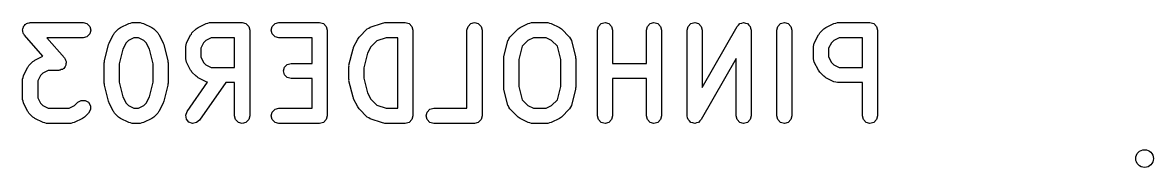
# Model space of a CAD drawing. Extents: x -0.15 to 1.61, y -0.81 to 0.11.
# Drawn here: x 0.723 to 1.607, y -0.007 to 0.106 of the extents above; entities that cross this region are included whole.
import ezdxf

# ---------------------------------------------------------------- set-up
doc = ezdxf.new("R2010")
doc.units = 0
doc.header["$MEASUREMENT"] = 0
doc.layers.add('BLACK', color=7, linetype='CONTINUOUS')

msp = doc.modelspace()

# ---------------------------------------------------------------- linework, layer by layer
at = {"layer": 'BLACK', "linetype": 'CONTINUOUS'}
for p, q in [((0.72678, 0.10571), (0.72765, 0.10613)), ((0.72765, 0.10613), (0.72823, 0.10609)), ((0.72823, 0.10609), (0.72879, 0.10625)), ((0.72879, 0.10625), (0.77023, 0.10625)), ((0.77023, 0.10625), (0.77318, 0.10545)), ((0.80716, 0.1059), (0.80847, 0.10625)), ((0.80847, 0.10625), (0.81485, 0.10625)), ((0.81485, 0.10625), (0.81616, 0.1059)), ((0.86772, 0.1059), (0.86903, 0.10625)), ((0.86903, 0.10625), (0.89453, 0.10625)), ((0.89453, 0.10625), (0.89748, 0.10545)), ((0.92026, 0.10545), (0.92321, 0.10625)), ((0.92321, 0.10625), (0.95508, 0.10625)), ((0.95508, 0.10625), (0.95803, 0.10545)), ((1.00515, 0.106), (1.00607, 0.10625)), ((1.00607, 0.10625), (1.02201, 0.10625)), ((1.02201, 0.10625), (1.02496, 0.10545)), ((1.07324, 0.10545), (1.07619, 0.10625)), ((1.07619, 0.10625), (1.07914, 0.10545)), ((1.1195, 0.1059), (1.12081, 0.10625)), ((1.12081, 0.10625), (1.13356, 0.10625)), ((1.13356, 0.10625), (1.13487, 0.1059)), ((1.17522, 0.10545), (1.17818, 0.10625)), ((1.17818, 0.10625), (1.18113, 0.10545)), ((1.21347, 0.10545), (1.21642, 0.10625)), ((1.21642, 0.10625), (1.21937, 0.10545)), ((1.24534, 0.10545), (1.24829, 0.10625)), ((1.24829, 0.10625), (1.25125, 0.10545)), ((1.28505, 0.10585), (1.28651, 0.10625)), ((1.28651, 0.10625), (1.28652, 0.10624)), ((1.28652, 0.10624), (1.28654, 0.10625)), ((1.28654, 0.10625), (1.288, 0.10585)), ((1.31546, 0.10545), (1.31841, 0.10625)), ((1.31841, 0.10625), (1.32136, 0.10545)), ((1.35853, 0.1059), (1.35984, 0.10625)), ((1.35984, 0.10625), (1.38534, 0.10625)), ((1.38534, 0.10625), (1.38829, 0.10545)), ((0.72289, 0.10034), (0.72314, 0.10128)), ((0.72304, 0.09978), (0.72289, 0.10034)), ((0.723, 0.09919), (0.72304, 0.09978)), ((0.72343, 0.09832), (0.723, 0.09919)), ((0.72314, 0.10128), (0.7232, 0.10225)), ((0.7232, 0.10225), (0.72353, 0.10273)), ((0.72368, 0.09739), (0.72343, 0.09832)), ((0.72353, 0.10273), (0.72368, 0.10329)), ((0.72368, 0.10329), (0.72437, 0.10398)), ((0.72409, 0.09698), (0.72368, 0.09739)), ((0.72437, 0.10398), (0.72491, 0.10479)), ((0.72491, 0.10479), (0.72543, 0.10504)), ((0.72543, 0.10504), (0.72584, 0.10545)), ((0.72584, 0.10545), (0.72678, 0.10571)), ((0.77318, 0.10545), (0.77534, 0.10329)), ((0.77534, 0.09739), (0.77318, 0.09523)), ((0.77534, 0.10329), (0.77613, 0.10034)), ((0.77613, 0.10034), (0.77534, 0.09739)), ((0.79363, 0.09661), (0.79426, 0.09732)), ((0.79426, 0.09732), (0.79474, 0.09814)), ((0.79474, 0.09814), (0.79792, 0.10133)), ((0.79792, 0.10133), (0.79875, 0.10181)), ((0.79875, 0.10181), (0.79946, 0.10243)), ((0.79946, 0.10243), (0.80583, 0.10562)), ((0.80583, 0.10562), (0.80716, 0.1059)), ((0.81616, 0.1059), (0.81749, 0.10562)), ((0.81749, 0.10562), (0.82386, 0.10243)), ((0.82386, 0.10243), (0.82457, 0.10181)), ((0.82457, 0.10181), (0.8254, 0.10133)), ((0.8254, 0.10133), (0.82858, 0.09814)), ((0.82858, 0.09814), (0.82906, 0.09732)), ((0.82906, 0.09732), (0.82969, 0.09661)), ((0.85418, 0.09661), (0.85481, 0.09732)), ((0.85481, 0.09732), (0.85529, 0.09814)), ((0.85529, 0.09814), (0.85848, 0.10133)), ((0.85848, 0.10133), (0.8593, 0.10181)), ((0.8593, 0.10181), (0.86001, 0.10243)), ((0.86001, 0.10243), (0.86639, 0.10562)), ((0.86639, 0.10562), (0.86772, 0.1059)), ((0.89748, 0.10545), (0.89964, 0.10329)), ((0.89964, 0.10329), (0.90043, 0.10034)), ((0.90043, 0.10034), (0.90043, 0.03341)), ((0.9173, 0.10034), (0.91809, 0.10329)), ((0.91809, 0.09739), (0.9173, 0.10034)), ((0.91809, 0.10329), (0.92026, 0.10545)), ((0.92026, 0.09523), (0.91809, 0.09739)), ((0.95803, 0.10545), (0.96019, 0.10329)), ((0.96019, 0.10329), (0.96098, 0.10034)), ((0.96098, 0.10034), (0.96098, 0.03341)), ((0.98596, 0.09495), (0.99234, 0.10133)), ((0.99234, 0.10133), (0.99351, 0.10201)), ((0.99351, 0.10201), (0.99464, 0.10276)), ((0.99464, 0.10276), (1.00421, 0.10594)), ((1.00421, 0.10594), (1.00515, 0.106)), ((1.02496, 0.10545), (1.02712, 0.10329)), ((1.02712, 0.10329), (1.02791, 0.10034)), ((1.02791, 0.10034), (1.02791, 0.03341)), ((1.07028, 0.10034), (1.07108, 0.10329)), ((1.07028, 0.03932), (1.07028, 0.10034)), ((1.07108, 0.10329), (1.07324, 0.10545)), ((1.07914, 0.10545), (1.0813, 0.10329)), ((1.0813, 0.10329), (1.08209, 0.10034)), ((1.08209, 0.10034), (1.08209, 0.03341)), ((1.10388, 0.09495), (1.11026, 0.10133)), ((1.11026, 0.10133), (1.11108, 0.10181)), ((1.11108, 0.10181), (1.11179, 0.10243)), ((1.11179, 0.10243), (1.11817, 0.10562)), ((1.11817, 0.10562), (1.1195, 0.1059)), ((1.13487, 0.1059), (1.1362, 0.10562)), ((1.1362, 0.10562), (1.14257, 0.10243)), ((1.14257, 0.10243), (1.14328, 0.10181)), ((1.14328, 0.10181), (1.14411, 0.10133)), ((1.14411, 0.10133), (1.15048, 0.09495)), ((1.17227, 0.10034), (1.17306, 0.10329)), ((1.17227, 0.03341), (1.17227, 0.10034)), ((1.17306, 0.10329), (1.17522, 0.10545)), ((1.18113, 0.10545), (1.18329, 0.10329)), ((1.18329, 0.10329), (1.18408, 0.10034)), ((1.18408, 0.10034), (1.18408, 0.07437)), ((1.21052, 0.10034), (1.21131, 0.10329)), ((1.21052, 0.07437), (1.21052, 0.10034)), ((1.21131, 0.10329), (1.21347, 0.10545)), ((1.21937, 0.10545), (1.22154, 0.10329)), ((1.22154, 0.10329), (1.22233, 0.10034)), ((1.22233, 0.10034), (1.22233, 0.03341)), ((1.24239, 0.10034), (1.24318, 0.10329)), ((1.24239, 0.03341), (1.24239, 0.10034)), ((1.24318, 0.10329), (1.24534, 0.10545)), ((1.25125, 0.10545), (1.25341, 0.10329)), ((1.25341, 0.10329), (1.2542, 0.10034)), ((1.2542, 0.05565), (1.28141, 0.10327)), ((1.2542, 0.10034), (1.2542, 0.05565)), ((1.28141, 0.10327), (1.28142, 0.10328)), ((1.28142, 0.10329), (1.28249, 0.10436)), ((1.28142, 0.10328), (1.28142, 0.10329)), ((1.28249, 0.10436), (1.28356, 0.10544)), ((1.28356, 0.10544), (1.28358, 0.10544)), ((1.28358, 0.10544), (1.28359, 0.10545)), ((1.28359, 0.10545), (1.28505, 0.10585)), ((1.288, 0.10585), (1.28947, 0.10547)), ((1.28947, 0.10547), (1.28948, 0.10546)), ((1.28948, 0.10546), (1.28949, 0.10545)), ((1.28949, 0.10545), (1.29056, 0.10438)), ((1.29056, 0.10438), (1.29164, 0.10332)), ((1.29164, 0.10332), (1.29164, 0.1033)), ((1.29164, 0.1033), (1.29165, 0.10329)), ((1.29165, 0.10329), (1.29204, 0.10183)), ((1.29204, 0.10183), (1.29244, 0.10037)), ((1.29244, 0.10037), (1.29244, 0.10035)), ((1.29244, 0.10035), (1.29244, 0.10034)), ((1.29244, 0.10034), (1.29244, 0.03341)), ((1.3125, 0.10034), (1.31329, 0.10329)), ((1.3125, 0.03341), (1.3125, 0.10034)), ((1.31329, 0.10329), (1.31546, 0.10545)), ((1.32136, 0.10545), (1.32352, 0.10329)), ((1.32352, 0.10329), (1.32431, 0.10034)), ((1.32431, 0.10034), (1.32431, 0.03341)), ((1.345, 0.09661), (1.34563, 0.09732)), ((1.34563, 0.09732), (1.3461, 0.09814)), ((1.3461, 0.09814), (1.34929, 0.10133)), ((1.34929, 0.10133), (1.35011, 0.10181)), ((1.35011, 0.10181), (1.35083, 0.10243)), ((1.35083, 0.10243), (1.3572, 0.10562)), ((1.3572, 0.10562), (1.35853, 0.1059)), ((1.38829, 0.10545), (1.39045, 0.10329)), ((1.39045, 0.10329), (1.39124, 0.10034)), ((1.39124, 0.10034), (1.39124, 0.03341)), ((0.72435, 0.09645), (0.72409, 0.09698)), ((0.73872, 0.08003), (0.72435, 0.09645)), ((0.77023, 0.09443), (0.74181, 0.09443)), ((0.74181, 0.09443), (0.75555, 0.07873)), ((0.77318, 0.09523), (0.77023, 0.09443)), ((0.78681, 0.07628), (0.79, 0.08902)), ((0.79, 0.08902), (0.79031, 0.08959)), ((0.79031, 0.08959), (0.79044, 0.09023)), ((0.79044, 0.09023), (0.79363, 0.09661)), ((0.80376, 0.09047), (0.8013, 0.08553)), ((0.8056, 0.0923), (0.80376, 0.09047)), ((0.80987, 0.09443), (0.8056, 0.0923)), ((0.81345, 0.09443), (0.80987, 0.09443)), ((0.81772, 0.0923), (0.81345, 0.09443)), ((0.81956, 0.09047), (0.81772, 0.0923)), ((0.82202, 0.08553), (0.81956, 0.09047)), ((0.82969, 0.09661), (0.83288, 0.09023)), ((0.83288, 0.09023), (0.83301, 0.08959)), ((0.83301, 0.08959), (0.83332, 0.08902)), ((0.83332, 0.08902), (0.83651, 0.07628)), ((0.85037, 0.08759), (0.85072, 0.0889)), ((0.85072, 0.0889), (0.851, 0.09023)), ((0.851, 0.09023), (0.85418, 0.09661)), ((0.86432, 0.09047), (0.86218, 0.0862)), ((0.86615, 0.0923), (0.86432, 0.09047)), ((0.87042, 0.09443), (0.86615, 0.0923)), ((0.88862, 0.09443), (0.87042, 0.09443)), ((0.88862, 0.07119), (0.88862, 0.09443)), ((0.92321, 0.09443), (0.92026, 0.09523)), ((0.94917, 0.09443), (0.92321, 0.09443)), ((0.94917, 0.07437), (0.94917, 0.09443)), ((0.98167, 0.08705), (0.98486, 0.09342)), ((0.98486, 0.09342), (0.98549, 0.09413)), ((0.98549, 0.09413), (0.98596, 0.09495)), ((0.9997, 0.09199), (0.99499, 0.08728)), ((1.00703, 0.09443), (0.9997, 0.09199)), ((1.0161, 0.09443), (1.00703, 0.09443)), ((1.0161, 0.03932), (1.0161, 0.09443)), ((1.09914, 0.07946), (1.10233, 0.09221)), ((1.10233, 0.09221), (1.10236, 0.09226)), ((1.10236, 0.09231), (1.1031, 0.09359)), ((1.10236, 0.09226), (1.10236, 0.09231)), ((1.1031, 0.09359), (1.10381, 0.09488)), ((1.10381, 0.09488), (1.10386, 0.09491)), ((1.10386, 0.09491), (1.10388, 0.09495)), ((1.11793, 0.0923), (1.11339, 0.08776)), ((1.1222, 0.09443), (1.11793, 0.0923)), ((1.13216, 0.09443), (1.1222, 0.09443)), ((1.13643, 0.0923), (1.13216, 0.09443)), ((1.14097, 0.08776), (1.13643, 0.0923)), ((1.15048, 0.09495), (1.15051, 0.09491)), ((1.15051, 0.09491), (1.15055, 0.09488)), ((1.15055, 0.09488), (1.15127, 0.09359)), ((1.15127, 0.09359), (1.15201, 0.09231)), ((1.15201, 0.09231), (1.15201, 0.09226)), ((1.15201, 0.09226), (1.15203, 0.09221)), ((1.15203, 0.09221), (1.15522, 0.07946)), ((1.34119, 0.08759), (1.34154, 0.0889)), ((1.34154, 0.0889), (1.34181, 0.09023)), ((1.34181, 0.09023), (1.345, 0.09661)), ((1.35513, 0.09047), (1.353, 0.0862)), ((1.35697, 0.0923), (1.35513, 0.09047)), ((1.36124, 0.09443), (1.35697, 0.0923)), ((1.37943, 0.09443), (1.36124, 0.09443)), ((1.37943, 0.07119), (1.37943, 0.09443)), ((0.73253, 0.07694), (0.73872, 0.08003)), ((0.8013, 0.08553), (0.79844, 0.07412)), ((0.82488, 0.07412), (0.82202, 0.08553)), ((0.85037, 0.07803), (0.85037, 0.08759)), ((0.86218, 0.0862), (0.86218, 0.07942)), ((0.97803, 0.07309), (0.98122, 0.08584)), ((0.98122, 0.08584), (0.98154, 0.08641)), ((0.98154, 0.08641), (0.98167, 0.08705)), ((0.99252, 0.08234), (0.98967, 0.07093)), ((0.99499, 0.08728), (0.99252, 0.08234)), ((1.11339, 0.08776), (1.11078, 0.0773)), ((1.14359, 0.0773), (1.14097, 0.08776)), ((1.34119, 0.07803), (1.34119, 0.08759)), ((1.353, 0.0862), (1.353, 0.07942)), ((0.72351, 0.06474), (0.7267, 0.07111)), ((0.7267, 0.07111), (0.72733, 0.07182)), ((0.72733, 0.07182), (0.72781, 0.07265)), ((0.72781, 0.07265), (0.73099, 0.07583)), ((0.73099, 0.07583), (0.73182, 0.07631)), ((0.73182, 0.07631), (0.73253, 0.07694)), ((0.75553, 0.07121), (0.75499, 0.0704)), ((0.75622, 0.07189), (0.75553, 0.07121)), ((0.75555, 0.07873), (0.75581, 0.07821)), ((0.75581, 0.07821), (0.75622, 0.0778)), ((0.75622, 0.0778), (0.75647, 0.07686)), ((0.75637, 0.07245), (0.75622, 0.07189)), ((0.7567, 0.07294), (0.75637, 0.07245)), ((0.75647, 0.07686), (0.7569, 0.07599)), ((0.75676, 0.07391), (0.7567, 0.07294)), ((0.75701, 0.07484), (0.75676, 0.07391)), ((0.7569, 0.07599), (0.75686, 0.07541)), ((0.75686, 0.07541), (0.75701, 0.07484)), ((0.78663, 0.07484), (0.78682, 0.07555)), ((0.78663, 0.05891), (0.78663, 0.07484)), ((0.78682, 0.07555), (0.78681, 0.07628)), ((0.79844, 0.07412), (0.79844, 0.05964)), ((0.82488, 0.05964), (0.82488, 0.07412)), ((0.83651, 0.07628), (0.8365, 0.07555)), ((0.8365, 0.07555), (0.83669, 0.07484)), ((0.83669, 0.07484), (0.83669, 0.05891)), ((0.85072, 0.07672), (0.85037, 0.07803)), ((0.851, 0.07539), (0.85072, 0.07672)), ((0.85418, 0.06902), (0.851, 0.07539)), ((0.86218, 0.07942), (0.86432, 0.07515)), ((0.86432, 0.07515), (0.86615, 0.07332)), ((0.86615, 0.07332), (0.87042, 0.07119)), ((0.87042, 0.07119), (0.88862, 0.07119)), ((0.92686, 0.06847), (0.92766, 0.07142)), ((0.92766, 0.07142), (0.92982, 0.07358)), ((0.92982, 0.07358), (0.93277, 0.07437)), ((0.93277, 0.07437), (0.94917, 0.07437)), ((0.97786, 0.07166), (0.97805, 0.07236)), ((0.97786, 0.0621), (0.97786, 0.07166)), ((0.97805, 0.07236), (0.97803, 0.07309)), ((0.98967, 0.07093), (0.98967, 0.06282)), ((1.09897, 0.07803), (1.09916, 0.07873)), ((1.09897, 0.05572), (1.09897, 0.07803)), ((1.09916, 0.07873), (1.09914, 0.07946)), ((1.11078, 0.0773), (1.11078, 0.05645)), ((1.14359, 0.05645), (1.14359, 0.0773)), ((1.15522, 0.07946), (1.15521, 0.07873)), ((1.15521, 0.07873), (1.1554, 0.07803)), ((1.1554, 0.07803), (1.1554, 0.05572)), ((1.18408, 0.07437), (1.21052, 0.07437)), ((1.28063, 0.0781), (1.25342, 0.03048)), ((1.28063, 0.03341), (1.28063, 0.0781)), ((1.34154, 0.07672), (1.34119, 0.07803)), ((1.34181, 0.07539), (1.34154, 0.07672)), ((1.345, 0.06902), (1.34181, 0.07539)), ((1.353, 0.07942), (1.35513, 0.07515)), ((1.35513, 0.07515), (1.35697, 0.07332)), ((1.35697, 0.07332), (1.36124, 0.07119)), ((1.36124, 0.07119), (1.37943, 0.07119)), ((0.72289, 0.0621), (0.72324, 0.06341)), ((0.72289, 0.04616), (0.72289, 0.0621)), ((0.72324, 0.06341), (0.72351, 0.06474)), ((0.73684, 0.06497), (0.7347, 0.0607)), ((0.73867, 0.0668), (0.73684, 0.06497)), ((0.74294, 0.06894), (0.73867, 0.0668)), ((0.75111, 0.06894), (0.74294, 0.06894)), ((0.75167, 0.06909), (0.75111, 0.06894)), ((0.75225, 0.06905), (0.75167, 0.06909)), ((0.75312, 0.06948), (0.75225, 0.06905)), ((0.75406, 0.06973), (0.75312, 0.06948)), ((0.75447, 0.07014), (0.75406, 0.06973)), ((0.75499, 0.0704), (0.75447, 0.07014)), ((0.85481, 0.0683), (0.85418, 0.06902)), ((0.85529, 0.06748), (0.85481, 0.0683)), ((0.85848, 0.06429), (0.85529, 0.06748)), ((0.8593, 0.06382), (0.85848, 0.06429)), ((0.86001, 0.06319), (0.8593, 0.06382)), ((0.86639, 0.06), (0.86001, 0.06319)), ((0.92766, 0.06552), (0.92686, 0.06847)), ((0.92982, 0.06336), (0.92766, 0.06552)), ((0.93277, 0.06256), (0.92982, 0.06336)), ((0.94917, 0.06256), (0.93277, 0.06256)), ((0.94917, 0.03932), (0.94917, 0.06256)), ((0.97805, 0.06139), (0.97786, 0.0621)), ((0.98967, 0.06282), (0.99252, 0.05141)), ((1.21052, 0.06256), (1.18408, 0.06256)), ((1.18408, 0.06256), (1.18408, 0.03341)), ((1.21052, 0.03341), (1.21052, 0.06256)), ((1.34563, 0.0683), (1.345, 0.06902)), ((1.3461, 0.06748), (1.34563, 0.0683)), ((1.34929, 0.06429), (1.3461, 0.06748)), ((1.35011, 0.06382), (1.34929, 0.06429)), ((1.35083, 0.06319), (1.35011, 0.06382)), ((1.3572, 0.06), (1.35083, 0.06319)), ((0.7347, 0.0607), (0.7347, 0.04755)), ((0.78682, 0.0582), (0.78663, 0.05891)), ((0.78681, 0.05748), (0.78682, 0.0582)), ((0.79, 0.04473), (0.78681, 0.05748)), ((0.79844, 0.05964), (0.8013, 0.04822)), ((0.82202, 0.04822), (0.82488, 0.05964)), ((0.83651, 0.05748), (0.83332, 0.04473)), ((0.83669, 0.05891), (0.8365, 0.0582)), ((0.8365, 0.0582), (0.83651, 0.05748)), ((0.85144, 0.0368), (0.86752, 0.05977)), ((0.88166, 0.05938), (0.86112, 0.03002)), ((0.86752, 0.05977), (0.86639, 0.06)), ((0.88862, 0.05938), (0.88166, 0.05938)), ((0.88862, 0.03341), (0.88862, 0.05938)), ((0.97803, 0.06066), (0.97805, 0.06139)), ((0.98122, 0.04791), (0.97803, 0.06066)), ((1.09916, 0.05502), (1.09897, 0.05572)), ((1.09914, 0.05429), (1.09916, 0.05502)), ((1.10233, 0.04154), (1.09914, 0.05429)), ((1.11078, 0.05645), (1.11339, 0.04599)), ((1.14097, 0.04599), (1.14359, 0.05645)), ((1.15522, 0.05429), (1.15203, 0.04154)), ((1.1554, 0.05572), (1.15521, 0.05502)), ((1.15521, 0.05502), (1.15522, 0.05429)), ((1.35853, 0.05973), (1.3572, 0.06)), ((1.35984, 0.05938), (1.35853, 0.05973)), ((1.37943, 0.05938), (1.35984, 0.05938)), ((1.37943, 0.03341), (1.37943, 0.05938)), ((0.72324, 0.04485), (0.72289, 0.04616)), ((0.72351, 0.04352), (0.72324, 0.04485)), ((0.7347, 0.04755), (0.73684, 0.04328)), ((0.76605, 0.04396), (0.7687, 0.04549)), ((0.7687, 0.04549), (0.77176, 0.04549)), ((0.77176, 0.04549), (0.7744, 0.04396)), ((0.79031, 0.04416), (0.79, 0.04473)), ((0.8013, 0.04822), (0.80376, 0.04328)), ((0.81956, 0.04328), (0.82202, 0.04822)), ((0.83332, 0.04473), (0.83301, 0.04416)), ((0.98154, 0.04734), (0.98122, 0.04791)), ((0.98167, 0.04671), (0.98154, 0.04734)), ((0.98486, 0.04033), (0.98167, 0.04671)), ((0.99252, 0.05141), (0.99499, 0.04647)), ((0.99499, 0.04647), (0.9997, 0.04176)), ((1.11339, 0.04599), (1.11793, 0.04145)), ((1.13643, 0.04145), (1.14097, 0.04599)), ((0.7267, 0.03714), (0.72351, 0.04352)), ((0.72733, 0.03643), (0.7267, 0.03714)), ((0.72781, 0.03561), (0.72733, 0.03643)), ((0.73099, 0.03242), (0.72781, 0.03561)), ((0.73684, 0.04328), (0.73867, 0.04145)), ((0.73867, 0.04145), (0.74294, 0.03932)), ((0.74294, 0.03932), (0.75927, 0.03932)), ((0.75927, 0.03932), (0.76354, 0.04145)), ((0.76354, 0.04145), (0.76605, 0.04396)), ((0.7744, 0.03561), (0.77122, 0.03242)), ((0.7744, 0.04396), (0.77593, 0.04131)), ((0.77593, 0.03826), (0.7744, 0.03561)), ((0.77593, 0.04131), (0.77593, 0.03826)), ((0.79044, 0.04352), (0.79031, 0.04416)), ((0.79363, 0.03714), (0.79044, 0.04352)), ((0.79426, 0.03643), (0.79363, 0.03714)), ((0.79474, 0.03561), (0.79426, 0.03643)), ((0.79792, 0.03242), (0.79474, 0.03561)), ((0.80376, 0.04328), (0.8056, 0.04145)), ((0.8056, 0.04145), (0.80987, 0.03932)), ((0.80987, 0.03932), (0.81345, 0.03932)), ((0.81345, 0.03932), (0.81772, 0.04145)), ((0.81772, 0.04145), (0.81956, 0.04328)), ((0.82858, 0.03561), (0.8254, 0.03242)), ((0.82906, 0.03643), (0.82858, 0.03561)), ((0.82969, 0.03714), (0.82906, 0.03643)), ((0.83288, 0.04352), (0.82969, 0.03714)), ((0.83301, 0.04416), (0.83288, 0.04352)), ((0.8504, 0.03393), (0.85144, 0.0368)), ((0.9173, 0.03341), (0.91809, 0.03636)), ((0.91809, 0.03636), (0.92026, 0.03853)), ((0.92026, 0.03853), (0.92321, 0.03932)), ((0.92321, 0.03932), (0.94917, 0.03932)), ((0.98549, 0.03962), (0.98486, 0.04033)), ((0.98596, 0.0388), (0.98549, 0.03962)), ((0.99234, 0.03242), (0.98596, 0.0388)), ((0.9997, 0.04176), (1.00703, 0.03932)), ((1.00703, 0.03932), (1.0161, 0.03932)), ((1.03841, 0.03341), (1.0392, 0.03636)), ((1.0392, 0.03636), (1.04137, 0.03853)), ((1.04137, 0.03853), (1.04432, 0.03932)), ((1.04432, 0.03932), (1.07028, 0.03932)), ((1.10236, 0.0415), (1.10233, 0.04154)), ((1.10236, 0.04144), (1.10236, 0.0415)), ((1.1031, 0.04016), (1.10236, 0.04144)), ((1.10381, 0.03887), (1.1031, 0.04016)), ((1.10386, 0.03884), (1.10381, 0.03887)), ((1.10388, 0.0388), (1.10386, 0.03884)), ((1.11026, 0.03242), (1.10388, 0.0388)), ((1.11793, 0.04145), (1.1222, 0.03932)), ((1.1222, 0.03932), (1.13216, 0.03932)), ((1.13216, 0.03932), (1.13643, 0.04145)), ((1.15048, 0.0388), (1.14411, 0.03242)), ((1.15051, 0.03884), (1.15048, 0.0388)), ((1.15055, 0.03887), (1.15051, 0.03884)), ((1.15127, 0.04016), (1.15055, 0.03887)), ((1.15201, 0.04144), (1.15127, 0.04016)), ((1.15203, 0.04154), (1.15201, 0.0415)), ((1.15201, 0.0415), (1.15201, 0.04144)), ((0.73182, 0.03195), (0.73099, 0.03242)), ((0.73253, 0.03132), (0.73182, 0.03195)), ((0.7389, 0.02813), (0.73253, 0.03132)), ((0.74023, 0.02786), (0.7389, 0.02813)), ((0.74154, 0.02751), (0.74023, 0.02786)), ((0.76067, 0.02751), (0.74154, 0.02751)), ((0.76198, 0.02786), (0.76067, 0.02751)), ((0.76331, 0.02813), (0.76198, 0.02786)), ((0.76968, 0.03132), (0.76331, 0.02813)), ((0.77039, 0.03195), (0.76968, 0.03132)), ((0.77122, 0.03242), (0.77039, 0.03195)), ((0.79875, 0.03195), (0.79792, 0.03242)), ((0.79946, 0.03132), (0.79875, 0.03195)), ((0.80583, 0.02813), (0.79946, 0.03132)), ((0.80716, 0.02786), (0.80583, 0.02813)), ((0.80847, 0.02751), (0.80716, 0.02786)), ((0.81485, 0.02751), (0.80847, 0.02751)), ((0.81616, 0.02786), (0.81485, 0.02751)), ((0.81749, 0.02813), (0.81616, 0.02786)), ((0.82386, 0.03132), (0.81749, 0.02813)), ((0.82457, 0.03195), (0.82386, 0.03132)), ((0.8254, 0.03242), (0.82457, 0.03195)), ((0.85093, 0.03091), (0.8504, 0.03393)), ((0.85289, 0.02857), (0.85093, 0.03091)), ((0.85576, 0.02753), (0.85289, 0.02857)), ((0.85878, 0.02806), (0.85576, 0.02753)), ((0.86112, 0.03002), (0.85878, 0.02806)), ((0.88941, 0.03046), (0.88862, 0.03341)), ((0.89157, 0.0283), (0.88941, 0.03046)), ((0.89453, 0.02751), (0.89157, 0.0283)), ((0.89748, 0.0283), (0.89453, 0.02751)), ((0.89964, 0.03046), (0.89748, 0.0283)), ((0.90043, 0.03341), (0.89964, 0.03046)), ((0.91809, 0.03046), (0.9173, 0.03341)), ((0.92026, 0.0283), (0.91809, 0.03046)), ((0.92321, 0.02751), (0.92026, 0.0283)), ((0.95508, 0.02751), (0.92321, 0.02751)), ((0.95803, 0.0283), (0.95508, 0.02751)), ((0.96019, 0.03046), (0.95803, 0.0283)), ((0.96098, 0.03341), (0.96019, 0.03046)), ((0.99351, 0.03174), (0.99234, 0.03242)), ((0.99464, 0.031), (0.99351, 0.03174)), ((1.00421, 0.02781), (0.99464, 0.031)), ((1.00515, 0.02775), (1.00421, 0.02781)), ((1.00607, 0.02751), (1.00515, 0.02775)), ((1.02201, 0.02751), (1.00607, 0.02751)), ((1.02496, 0.0283), (1.02201, 0.02751)), ((1.02712, 0.03046), (1.02496, 0.0283)), ((1.02791, 0.03341), (1.02712, 0.03046)), ((1.0392, 0.03046), (1.03841, 0.03341)), ((1.04137, 0.0283), (1.0392, 0.03046)), ((1.04432, 0.02751), (1.04137, 0.0283)), ((1.07619, 0.02751), (1.04432, 0.02751)), ((1.07914, 0.0283), (1.07619, 0.02751)), ((1.0813, 0.03046), (1.07914, 0.0283)), ((1.08209, 0.03341), (1.0813, 0.03046)), ((1.11108, 0.03195), (1.11026, 0.03242)), ((1.11179, 0.03132), (1.11108, 0.03195)), ((1.11817, 0.02813), (1.11179, 0.03132)), ((1.1195, 0.02786), (1.11817, 0.02813)), ((1.12081, 0.02751), (1.1195, 0.02786)), ((1.13356, 0.02751), (1.12081, 0.02751)), ((1.13487, 0.02786), (1.13356, 0.02751)), ((1.1362, 0.02813), (1.13487, 0.02786)), ((1.14257, 0.03132), (1.1362, 0.02813)), ((1.14328, 0.03195), (1.14257, 0.03132)), ((1.14411, 0.03242), (1.14328, 0.03195)), ((1.17306, 0.03046), (1.17227, 0.03341)), ((1.17522, 0.0283), (1.17306, 0.03046)), ((1.17818, 0.02751), (1.17522, 0.0283)), ((1.18113, 0.0283), (1.17818, 0.02751)), ((1.18329, 0.03046), (1.18113, 0.0283)), ((1.18408, 0.03341), (1.18329, 0.03046)), ((1.21131, 0.03046), (1.21052, 0.03341)), ((1.21347, 0.0283), (1.21131, 0.03046)), ((1.21642, 0.02751), (1.21347, 0.0283)), ((1.21937, 0.0283), (1.21642, 0.02751)), ((1.22154, 0.03046), (1.21937, 0.0283)), ((1.22233, 0.03341), (1.22154, 0.03046)), ((1.24239, 0.0334), (1.24239, 0.03341)), ((1.24239, 0.03338), (1.24239, 0.0334)), ((1.24279, 0.03192), (1.24239, 0.03338)), ((1.24318, 0.03046), (1.24279, 0.03192)), ((1.24319, 0.03045), (1.24318, 0.03046)), ((1.24319, 0.03044), (1.24319, 0.03045)), ((1.24427, 0.02937), (1.24319, 0.03044)), ((1.24534, 0.0283), (1.24427, 0.02937)), ((1.24535, 0.02829), (1.24534, 0.0283)), ((1.24536, 0.02828), (1.24535, 0.02829)), ((1.24683, 0.0279), (1.24536, 0.02828)), ((1.24829, 0.02751), (1.24683, 0.0279)), ((1.24831, 0.02751), (1.24829, 0.02751)), ((1.24832, 0.02751), (1.24831, 0.02751)), ((1.24978, 0.02791), (1.24832, 0.02751)), ((1.25125, 0.0283), (1.24978, 0.02791)), ((1.25126, 0.02831), (1.25125, 0.0283)), ((1.25127, 0.02831), (1.25126, 0.02831)), ((1.25234, 0.02939), (1.25127, 0.02831)), ((1.25341, 0.03046), (1.25234, 0.02939)), ((1.25342, 0.03048), (1.25341, 0.03047)), ((1.25341, 0.03047), (1.25341, 0.03046)), ((1.28142, 0.03046), (1.28063, 0.03341)), ((1.28359, 0.0283), (1.28142, 0.03046)), ((1.28654, 0.02751), (1.28359, 0.0283)), ((1.28949, 0.0283), (1.28654, 0.02751)), ((1.29165, 0.03046), (1.28949, 0.0283)), ((1.29244, 0.03341), (1.29165, 0.03046)), ((1.31329, 0.03046), (1.3125, 0.03341)), ((1.31546, 0.0283), (1.31329, 0.03046)), ((1.31841, 0.02751), (1.31546, 0.0283)), ((1.32136, 0.0283), (1.31841, 0.02751)), ((1.32352, 0.03046), (1.32136, 0.0283)), ((1.32431, 0.03341), (1.32352, 0.03046)), ((1.38022, 0.03046), (1.37943, 0.03341)), ((1.38239, 0.0283), (1.38022, 0.03046)), ((1.38534, 0.02751), (1.38239, 0.0283)), ((1.38829, 0.0283), (1.38534, 0.02751)), ((1.39045, 0.03046), (1.38829, 0.0283)), ((1.39124, 0.03341), (1.39045, 0.03046))]:
    msp.add_line(p, q, dxfattribs=at)
at = {"layer": 'BLACK'}
msp.add_circle((1.6, 0), 0.00689, dxfattribs=at)

doc.saveas('drawing.dxf')
